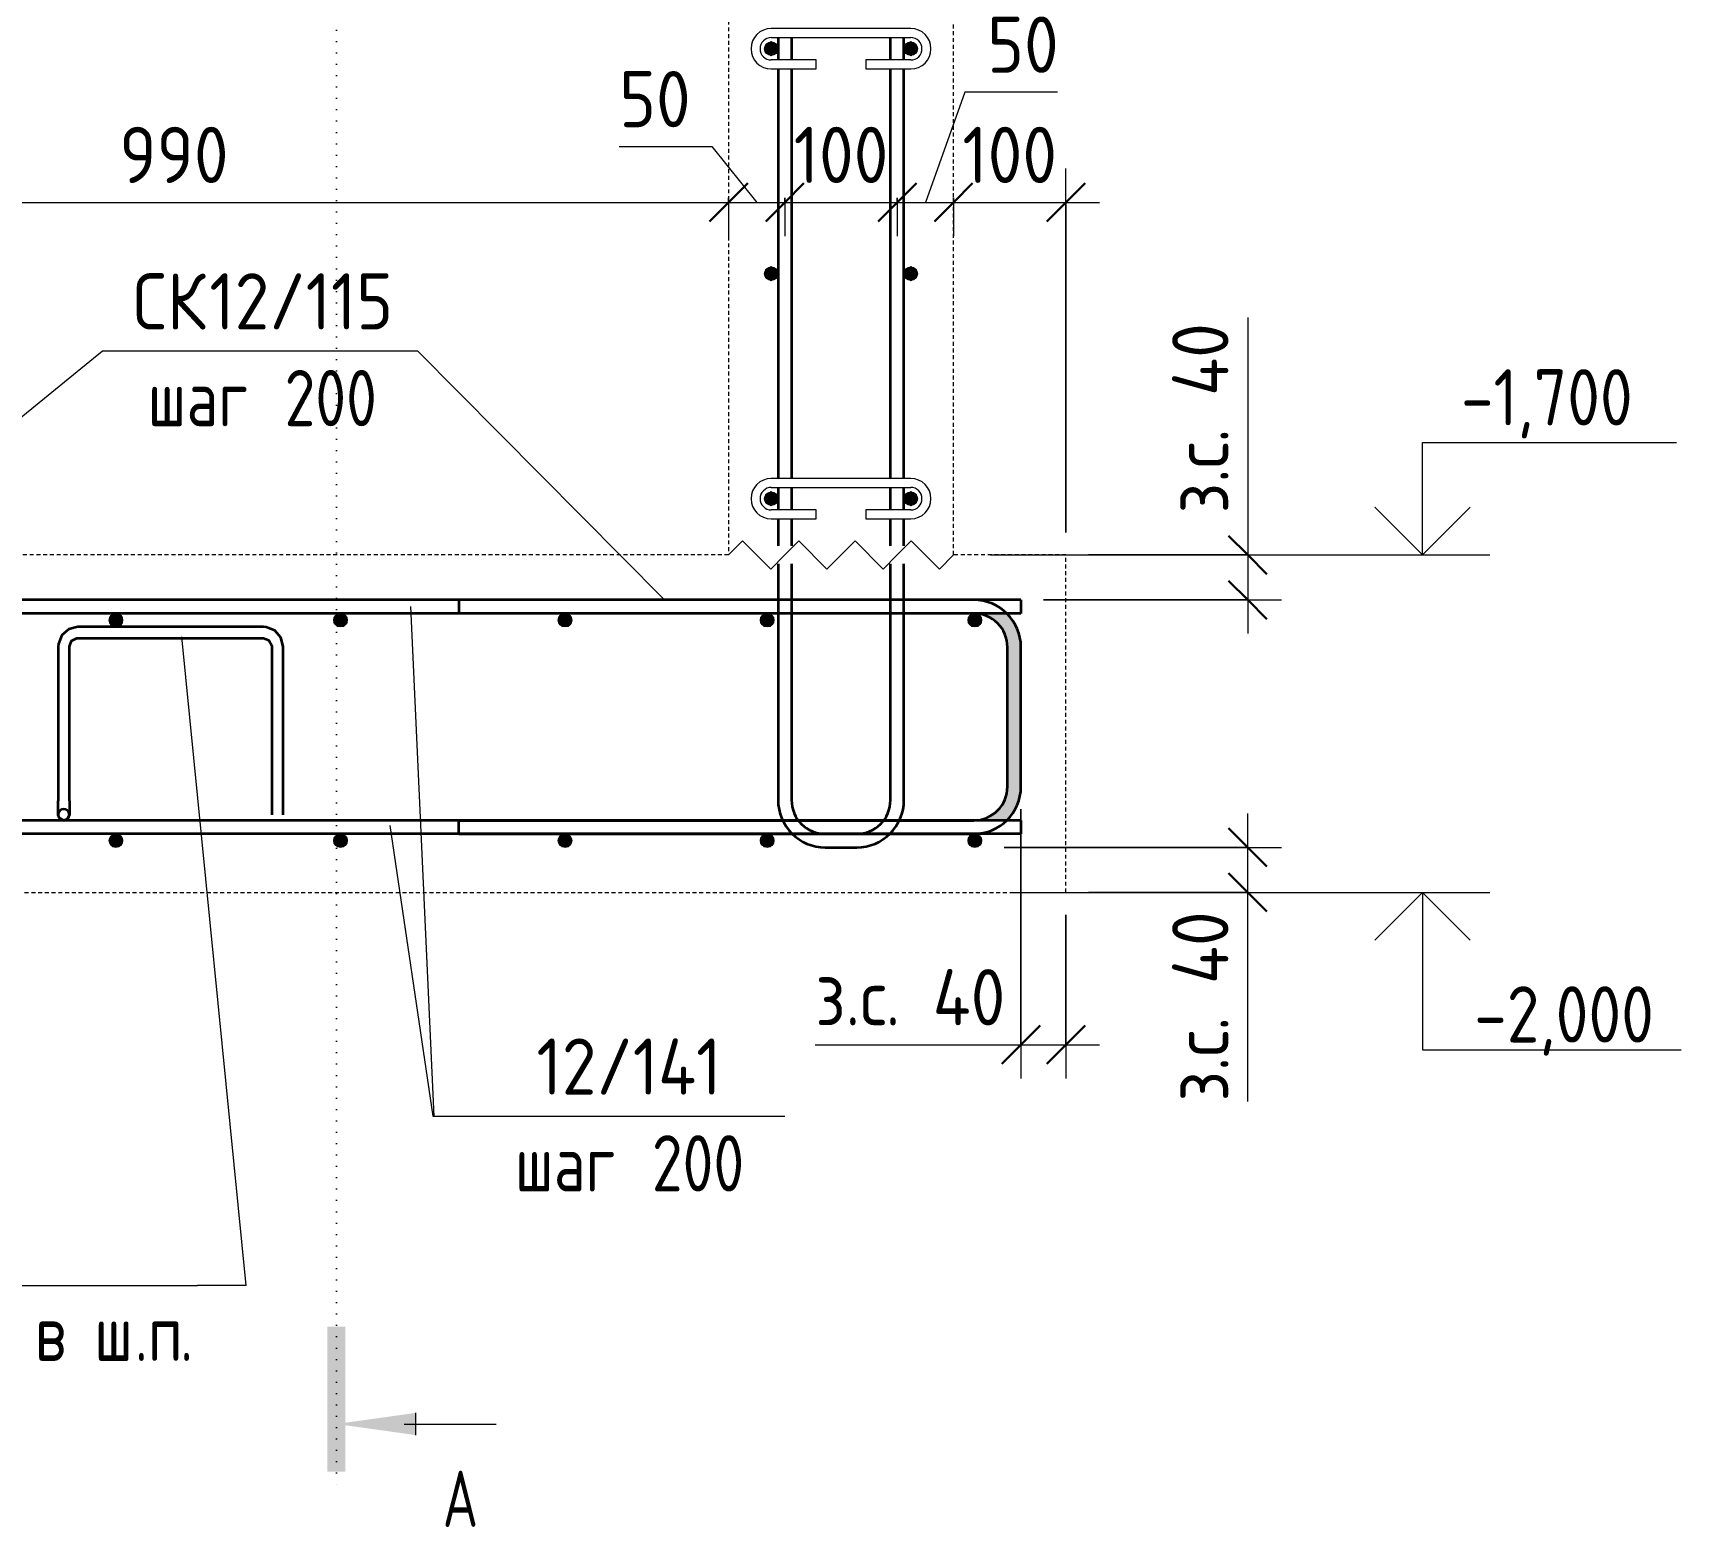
# Model space of a CAD drawing. Header units: millimetres. Extents: x 28908 to 47912, y -2577 to 78399.
# Drawn here: x 46421 to 47887, y -2564 to -1236 of the extents above; entities that cross this region are included whole.
import ezdxf

# ---------------------------------------------------------------- set-up
doc = ezdxf.new("R2010")
doc.units = ezdxf.units.MM
doc.linetypes.add('01 Штриховая _4 мм_', pattern=[6, 3.5, -2.5])
doc.linetypes.add('04 Пунктир 10мм', pattern=[10, 0, -10])
for name, color, linetype, lineweight in [('AA_Dim', 7, 'Continuous', 9), ('AA_Dim-20', 7, 'Continuous', 9), ('AA_Oformlenie', 7, 'Continuous', 9), ('AA_Razrez', 7, 'Continuous', 9), ('AA_Vinoska', 7, 'Continuous', 9), ('AA_Visotnaya otmetka', 7, 'Continuous', 9), ('KR_Armatura', 7, 'Continuous', 20), ('KR_Armatura_Tonkie', 7, 'Continuous', 20)]:
    doc.layers.add(name, color=color, linetype=linetype, lineweight=lineweight)
doc.layers.add('AF_Stena_Опалубка', color=7, linetype='Continuous', lineweight=20, true_color=0x0063c6)
doc.layers.add('KR_Fundament', color=7, linetype='Continuous', lineweight=20, true_color=0x804000)
doc.styles.add('ISOCPEUR', font='isocpeur.TTF', dxfattribs={"width": 0.7, "height": 50})
doc.styles.add('ISOCPEUR_1', font='isocpeur.TTF', dxfattribs={"width": 0.9, "height": 50})
doc.styles.add('ISOCPEUR_2', font='isocpeur.TTF', dxfattribs={"width": 0.8, "height": 50})
doc.styles.add('ISOCPEUR_4', font='isocpeur.TTF', dxfattribs={"width": 0.85, "height": 50})
doc.dimstyles.new('00_Точн_3_знака__прозр_', dxfattribs={"dimscale": 304.8, "dimtxt": 50.137748, "dimasz": 0.111549, "dimexe": 0.098425, "dimexo": 0.065617, "dimgap": 0.006562, "dimtad": 1, "dimdec": 3, "dimrnd": 0.001, "dimdsep": 46, "dimtxsty": 'ISOCPEUR_1', "dimblk1": 'OBLIQUE', "dimblk2": 'OBLIQUE', "dimsah": 1, "dimcen": 0.09, "dimdle": 0.098425, "dimazin": 0, "dimtfac": 1, "dimtdec": 4, "dimtix": 1, "dimtmove": 0, "dimatfit": 3, "dimfxl": 1, "dimtvp": 1, "dimtolj": 1, "dimtzin": 0, "dimlwd": 18, "dimlwe": 18, "dimarcsym": 2})
doc.dimstyles.new('00_Точн_3_знака__прозр__1', dxfattribs={"dimscale": 304.8, "dimtxt": 50.137748, "dimasz": 0.111549, "dimexe": 0.098425, "dimexo": 0.065617, "dimgap": 0.006562, "dimtad": 1, "dimdec": 3, "dimrnd": 0.001, "dimdsep": 46, "dimtxsty": 'ISOCPEUR_1', "dimblk1": 'OBLIQUE', "dimblk2": 'OBLIQUE', "dimsah": 1, "dimcen": 0.09, "dimdle": 0.098425, "dimazin": 0, "dimtfac": 1, "dimtdec": 4, "dimtix": 1, "dimtmove": 1, "dimatfit": 3, "dimfxl": 1, "dimtvp": 1, "dimtolj": 1, "dimtzin": 0, "dimlwd": 18, "dimlwe": 18, "dimarcsym": 2})

# ---------------------------------------------------------------- blocks, each defined once
blk = doc.blocks.new('261_Лягушка _НесАрм_РабПлоск_ - 10 А240-3794697-В-В Арм')
at = {"layer": 'KR_Armatura', "lineweight": 35}
for start, end in [(90, 270), (270, 90)]:
    blk.add_arc((76933.8, -1931), 5, start, end, dxfattribs=at)
at = {"layer": 'KR_Armatura_Tonkie', "lineweight": 35}
for p, q in [((77111.3, -1764), (76946.3, -1764)), ((76928.8, -1781.5), (76928.8, -1918.5)), ((76938.8, -1918.5), (76938.8, -1781.5)), ((76946.3, -1774), (77111.3, -1774)), ((77118.8, -1781.5), (77118.8, -1918.5)), ((77128.8, -1918.5), (77128.8, -1781.5))]:
    blk.add_line(p, q, dxfattribs=at)
at = {"layer": 'KR_Armatura_Tonkie', "lineweight": 35, "flags": 128}
for points in [[(76946.3, -1764), (76938.3, -1765.9), (76932, -1771.3), (76929, -1779), (76928.8, -1781.5)], [(77128.8, -1781.5), (77126.8, -1773.5), (77121.4, -1767.3), (77113.8, -1764.2), (77111.3, -1764)], [(76938.8, -1781.5), (76940.7, -1776.5), (76945.4, -1774.1), (76946.3, -1774)], [(77111.3, -1774), (77116.2, -1775.9), (77118.7, -1780.6), (77118.8, -1781.5)], [(76928.8, -1931), (76928.8, -1929.1), (76928.8, -1923.9), (76928.8, -1918.5)], [(76938.8, -1918.5), (76938.8, -1925.2), (76938.8, -1929.8), (76938.8, -1931)], [(77118.8, -1918.5), (77118.8, -1925.2), (77118.8, -1929.8), (77118.8, -1931)], [(77128.8, -1931), (77128.8, -1929.1), (77128.8, -1923.9), (77128.8, -1918.5)], [(76933.8, -1936), (76929.9, -1934.1), (76928.8, -1931)], [(76938.8, -1931), (76936.9, -1934.9), (76933.8, -1936)]]:
    blk.add_lwpolyline(points, dxfattribs=at)
blk = doc.blocks.new('Последовательность узлов - 3мм масшт20 маскировка-904226-В-В Арм')
at = {"layer": 'AA_Oformlenie'}
for p, q in [((76335, -475.1), (76347.5, -462.6)), ((76347.5, -462.6), (76372.5, -487.6)), ((76385, -475.1), (76397.5, -462.6)), ((76397.5, -462.6), (76422.5, -487.6)), ((76435, -475.1), (76447.5, -462.6)), ((76447.5, -462.6), (76472.5, -487.6)), ((76485, -475.1), (76497.5, -462.6)), ((76497.5, -462.6), (76522.5, -487.6)), ((76385, -475.1), (76372.5, -487.6)), ((76435, -475.1), (76422.5, -487.6)), ((76485, -475.1), (76472.5, -487.6)), ((76535, -475.1), (76522.5, -487.6))]:
    blk.add_line(p, q, dxfattribs=at)
blk = doc.blocks.new('079_Шпилька _ЭлУзла_ - d8 А240-3881866-В-В Арм')
at = {"layer": 'AA_Oformlenie'}
for p, q in [((77687, -832), (77563, -832)), ((77563, -840), (77687, -840)), ((77603, -860), (77563, -860)), ((77603, -868), (77603, -860)), ((77687, -860), (77647, -860)), ((77647, -860), (77647, -868)), ((77563, -868), (77603, -868)), ((77647, -868), (77687, -868))]:
    blk.add_line(p, q, dxfattribs=at)
for centre, radius, start, end in [((77563, -850), 18, 90, 270), ((77687, -850), 18, 270, 90), ((77563, -850), 10, 90, 270), ((77687, -850), 10, 270, 90)]:
    blk.add_arc(centre, radius, start, end, dxfattribs=at)
blk = doc.blocks.new('Разрез - Номер узла_ спереди-394134-В-В Арм')
at = {"layer": 'AA_Razrez'}
for points in [[(77168.3, -2386), (77184.2, -2386), (77184.2, -2515.1), (77168.3, -2515.1)], [(77247, -2462.7), (77247, -2482.5), (77176.4, -2472.6)]]:
    blk.add_hatch(color=256, dxfattribs=at).paths.add_polyline_path(points)
for p, q in [((77236.4, -2472.6), (77318.3, -2472.6)), ((77247, -2482.5), (77247, -2462.7))]:
    blk.add_line(p, q, dxfattribs=at)
blk = doc.blocks.new('Высотные отметки - Стрелка вниз высокая-400290-В-В Арм')
at = {"layer": 'AA_Vinoska'}
for p, q in [((78082.1, -2000), (78202.1, -2000)), ((78142.1, -2000), (78099.6, -2042.4)), ((78142.1, -2000), (78142.1, -2140)), ((78142.1, -2000), (78184.5, -2042.4)), ((78142.1, -2140), (78372.1, -2140))]:
    blk.add_line(p, q, dxfattribs=at)
blk = doc.blocks.new('Высотные отметки - Стрелка вверх-400292-В-В Арм')
at = {"layer": 'AA_Vinoska'}
for p, q in [((78142.1, -1600), (78368.1, -1600)), ((78142.1, -1700), (78142.1, -1600)), ((78142.1, -1700), (78099.6, -1657.6)), ((78142.1, -1700), (78184.5, -1657.6)), ((78082.1, -1700), (78202.1, -1700))]:
    blk.add_line(p, q, dxfattribs=at)
blk = doc.blocks.new('DIMBLOCK99-В-В Арм')
at = {"layer": 'AA_Dim-20', "color": 30, "lineweight": 30, "true_color": 0xff8000, "transparency": 16777216}
for p, q in [((46049.8, -1386.6), (46066.8, -1369.6)), ((47039.8, -1386.6), (47056.8, -1369.6)), ((46049.8, -1386.6), (46032.8, -1403.6)), ((47039.8, -1386.6), (47022.8, -1403.6))]:
    blk.add_line(p, q, dxfattribs=at)
at = {"layer": 'AA_Dim-20', "color": 30, "lineweight": 18, "true_color": 0xff8000, "transparency": 16777216}
for p, q in [((46049.8, -1382.5), (46049.8, -1416.6)), ((46049.8, -1386.6), (46049.8, -1382.5)), ((46049.8, -1386.6), (47039.8, -1386.6)), ((47039.8, -1382.5), (47039.8, -1416.6)), ((47039.8, -1386.6), (47039.8, -1382.5))]:
    blk.add_line(p, q, dxfattribs=at)
at = {"layer": 'AA_Dim-20', "color": 0, "lineweight": 18, "transparency": 16777216, "insert": (46498, -1319.4), "char_height": 50, "width": 112.384, "attachment_point": 1, "line_spacing_factor": 1.135194, "style": 'ISOCPEUR_1'}
blk.add_mtext('990', dxfattribs=at)
blk = doc.blocks.new('_Oblique')
at = {"color": 0, "linetype": 'ByBlock', "lineweight": -2}
blk.add_line((-0.5, -0.5), (0.5, 0.5), dxfattribs=at)
blk = doc.blocks.new('DIMBLOCK100-В-В Арм')
at = {"layer": 'AA_Dim-20', "color": 30, "lineweight": 18, "true_color": 0xff8000, "transparency": 16777216}
for p, q in [((46942.5, -1337), (47024.9, -1337)), ((47024.9, -1337), (47064.8, -1386.6)), ((47039.8, -1382.5), (47039.8, -1416.6)), ((47039.8, -1386.6), (47039.8, -1382.5)), ((47039.8, -1386.6), (47089.8, -1386.6)), ((47089.8, -1382.5), (47089.8, -1416.6)), ((47089.8, -1386.6), (47089.8, -1382.5))]:
    blk.add_line(p, q, dxfattribs=at)
at = {"layer": 'AA_Dim-20', "color": 30, "lineweight": 30, "true_color": 0xff8000, "transparency": 16777216}
for p, q in [((47039.8, -1386.6), (47056.8, -1369.6)), ((47089.8, -1386.6), (47106.8, -1369.6)), ((47039.8, -1386.6), (47022.8, -1403.6)), ((47089.8, -1386.6), (47072.8, -1403.6))]:
    blk.add_line(p, q, dxfattribs=at)
at = {"layer": 'AA_Dim-20', "color": 0, "lineweight": 18, "transparency": 16777216, "insert": (46942.5, -1269.8), "char_height": 50, "width": 74.923, "attachment_point": 1, "line_spacing_factor": 1.135194, "style": 'ISOCPEUR_1'}
blk.add_mtext('50', dxfattribs=at)
blk = doc.blocks.new('DIMBLOCK101-В-В Арм')
at = {"layer": 'AA_Dim-20', "color": 30, "lineweight": 30, "true_color": 0xff8000, "transparency": 16777216}
for p, q in [((47089.8, -1386.6), (47106.8, -1369.6)), ((47189.8, -1386.6), (47206.8, -1369.6)), ((47089.8, -1386.6), (47072.8, -1403.6)), ((47189.8, -1386.6), (47172.8, -1403.6))]:
    blk.add_line(p, q, dxfattribs=at)
at = {"layer": 'AA_Dim-20', "color": 30, "lineweight": 18, "true_color": 0xff8000, "transparency": 16777216}
for p, q in [((47089.8, -1382.5), (47089.8, -1416.6)), ((47089.8, -1386.6), (47089.8, -1382.5)), ((47089.8, -1386.6), (47189.8, -1386.6)), ((47189.8, -1382.5), (47189.8, -1416.6)), ((47189.8, -1386.6), (47189.8, -1382.5))]:
    blk.add_line(p, q, dxfattribs=at)
at = {"layer": 'AA_Dim-20', "color": 0, "lineweight": 18, "transparency": 16777216, "insert": (47097.7, -1319.4), "char_height": 50, "width": 101.032, "attachment_point": 1, "line_spacing_factor": 1.135194, "style": 'ISOCPEUR_1'}
blk.add_mtext('100', dxfattribs=at)
blk = doc.blocks.new('DIMBLOCK102-В-В Арм')
at = {"layer": 'AA_Dim-20', "color": 30, "lineweight": 18, "true_color": 0xff8000, "transparency": 16777216}
for p, q in [((47249.8, -1288.5), (47214.8, -1386.6)), ((47332.2, -1288.5), (47249.8, -1288.5)), ((47189.8, -1382.5), (47189.8, -1416.6)), ((47189.8, -1386.6), (47189.8, -1382.5)), ((47189.8, -1386.6), (47239.8, -1386.6)), ((47239.8, -1382.5), (47239.8, -1416.6)), ((47239.8, -1386.6), (47239.8, -1382.5))]:
    blk.add_line(p, q, dxfattribs=at)
at = {"layer": 'AA_Dim-20', "color": 30, "lineweight": 30, "true_color": 0xff8000, "transparency": 16777216}
for p, q in [((47189.8, -1386.6), (47206.8, -1369.6)), ((47239.8, -1386.6), (47256.8, -1369.6)), ((47189.8, -1386.6), (47172.8, -1403.6)), ((47239.8, -1386.6), (47222.8, -1403.6))]:
    blk.add_line(p, q, dxfattribs=at)
at = {"layer": 'AA_Dim-20', "color": 0, "lineweight": 18, "transparency": 16777216, "insert": (47269.8, -1221.4), "char_height": 50, "width": 74.923, "attachment_point": 1, "line_spacing_factor": 1.135194, "style": 'ISOCPEUR_1'}
blk.add_mtext('50', dxfattribs=at)
blk = doc.blocks.new('DIMBLOCK103-В-В Арм')
at = {"layer": 'AA_Dim-20', "color": 30, "lineweight": 18, "true_color": 0xff8000, "transparency": 16777216}
for p, q in [((47339.8, -1680), (47339.8, -1356.6)), ((47239.8, -1382.5), (47239.8, -1416.6)), ((47239.8, -1386.6), (47239.8, -1382.5)), ((47239.8, -1386.6), (47369.8, -1386.6)), ((47339.8, -1386.6), (47339.8, -1680))]:
    blk.add_line(p, q, dxfattribs=at)
at = {"layer": 'AA_Dim-20', "color": 30, "lineweight": 30, "true_color": 0xff8000, "transparency": 16777216}
for p, q in [((47239.8, -1386.6), (47256.8, -1369.6)), ((47339.8, -1386.6), (47356.8, -1369.6)), ((47239.8, -1386.6), (47222.8, -1403.6)), ((47339.8, -1386.6), (47322.8, -1403.6))]:
    blk.add_line(p, q, dxfattribs=at)
at = {"layer": 'AA_Dim-20', "color": 0, "lineweight": 18, "transparency": 16777216, "insert": (47247.7, -1319.4), "char_height": 50, "width": 101.032, "attachment_point": 1, "line_spacing_factor": 1.135194, "style": 'ISOCPEUR_1'}
blk.add_mtext('100', dxfattribs=at)
blk = doc.blocks.new('DIMBLOCK104-В-В Арм')
at = {"layer": 'AA_Dim-20', "color": 30, "lineweight": 18, "true_color": 0xff8000, "transparency": 16777216}
for p, q in [((47299.8, -1926), (47299.8, -2165.4)), ((47299.8, -2135.4), (47299.8, -1926)), ((47339.8, -2020), (47339.8, -2165.4)), ((47339.8, -2135.4), (47339.8, -2020)), ((47116.9, -2135.4), (47311, -2135.4)), ((47269.8, -2135.4), (47369.8, -2135.4)), ((47311, -2135.4), (47319.8, -2135.4))]:
    blk.add_line(p, q, dxfattribs=at)
at = {"layer": 'AA_Dim-20', "color": 30, "lineweight": 30, "true_color": 0xff8000, "transparency": 16777216}
for p, q in [((47299.8, -2135.4), (47316.8, -2118.4)), ((47339.8, -2135.4), (47356.8, -2118.4)), ((47299.8, -2135.4), (47282.8, -2152.4)), ((47339.8, -2135.4), (47322.8, -2152.4))]:
    blk.add_line(p, q, dxfattribs=at)
at = {"layer": 'AA_Dim-20', "color": 0, "lineweight": 18, "transparency": 16777216, "insert": (47116.9, -2068.2), "char_height": 50, "width": 208.876, "attachment_point": 1, "line_spacing_factor": 1.135194, "style": 'ISOCPEUR_1'}
blk.add_mtext('з.с. 40', dxfattribs=at)
blk = doc.blocks.new('DIMBLOCK108-В-В Арм')
at = {"layer": 'AA_Dim-20', "color": 30, "lineweight": 18, "true_color": 0xff8000, "transparency": 16777216}
for p, q in [((47501.5, -2030), (47501.5, -1930)), ((47284.8, -1960), (47531.5, -1960)), ((47501.5, -1960), (47284.8, -1960)), ((47501.5, -1991.8), (47501.5, -1980)), ((47501.5, -2185.9), (47501.5, -1991.8)), ((47359.8, -2000), (47531.5, -2000)), ((47501.5, -2000), (47359.8, -2000))]:
    blk.add_line(p, q, dxfattribs=at)
at = {"layer": 'AA_Dim-20', "color": 30, "lineweight": 30, "true_color": 0xff8000, "transparency": 16777216}
for p, q in [((47501.5, -1960), (47484.5, -1943)), ((47501.5, -1960), (47518.5, -1977)), ((47501.5, -2000), (47484.5, -1983)), ((47501.5, -2000), (47518.5, -2017))]:
    blk.add_line(p, q, dxfattribs=at)
at = {"layer": 'AA_Dim-20', "color": 0, "lineweight": 18, "transparency": 16777216, "insert": (47434.3, -2185.9), "char_height": 50, "width": 208.876, "attachment_point": 1, "rotation": 90, "line_spacing_factor": 1.135194, "style": 'ISOCPEUR_1'}
blk.add_mtext('з.с. 40', dxfattribs=at)
blk = doc.blocks.new('042_М_Арматуры - Диам длина поз _ Комментарий-2260297-В-В Арм')
at = {"layer": 'AA_Vinoska'}
blk.add_line((76968.3, -1518.6), (77248.3, -1518.6), dxfattribs=at)
blk = doc.blocks.new('042_М_Арматуры - Диам длина поз _ Комментарий полка 25-3827468-В-В Арм')
at = {"layer": 'AA_Vinoska'}
blk.add_line((76947.7, 191.5), (77447.7, 191.5), dxfattribs=at)
blk = doc.blocks.new('DIMBLOCK111-В-В Арм')
at = {"layer": 'AA_Dim-20', "color": 30, "lineweight": 18, "true_color": 0xff8000, "transparency": 16777216}
for p, q in [((47501.5, -1489), (47501.5, -1683)), ((47501.5, -1670), (47501.5, -1770)), ((47501.5, -1683), (47501.5, -1720)), ((47359.8, -1700), (47531.5, -1700)), ((47501.5, -1700), (47359.8, -1700)), ((47319.8, -1740), (47531.5, -1740)), ((47501.5, -1740), (47319.8, -1740))]:
    blk.add_line(p, q, dxfattribs=at)
at = {"layer": 'AA_Dim-20', "color": 30, "lineweight": 30, "true_color": 0xff8000, "transparency": 16777216}
for p, q in [((47501.5, -1700), (47484.5, -1683)), ((47501.5, -1700), (47518.5, -1717)), ((47501.5, -1740), (47484.5, -1723)), ((47501.5, -1740), (47518.5, -1757))]:
    blk.add_line(p, q, dxfattribs=at)
at = {"layer": 'AA_Dim-20', "color": 0, "lineweight": 18, "transparency": 16777216, "insert": (47434.3, -1663), "char_height": 50, "width": 208.876, "attachment_point": 1, "rotation": 90, "line_spacing_factor": 1.135194, "style": 'ISOCPEUR_1'}
blk.add_mtext('з.с. 40', dxfattribs=at)

msp = doc.modelspace()

# ---------------------------------------------------------------- hatches: boundary and pattern name
at = {"layer": 'KR_Armatura', "lineweight": 9}
h = msp.add_hatch(color=256, dxfattribs=at)
edge = h.paths.add_edge_path()
edge.add_arc((47077.7902, -1250), 6, 0, 360)
for points in [[(47077.7902, -1256), (47082.9863, -1253), (47082.9863, -1247), (47077.7902, -1244), (47072.594, -1247), (47072.594, -1253)], [(47201.7902, -1256), (47206.9863, -1253), (47206.9863, -1247), (47201.7902, -1244), (47196.594, -1247), (47196.594, -1253)], [(47077.7902, -1456), (47082.9863, -1453), (47082.9863, -1447), (47077.7902, -1444), (47072.594, -1447), (47072.594, -1453)], [(47201.7902, -1456), (47206.9863, -1453), (47206.9863, -1447), (47201.7902, -1444), (47196.594, -1447), (47196.594, -1453)], [(47077.7902, -1656), (47082.9863, -1653), (47082.9863, -1647), (47077.7902, -1644), (47072.594, -1647), (47072.594, -1653)], [(47201.7902, -1656), (47206.9863, -1653), (47206.9863, -1647), (47201.7902, -1644), (47196.594, -1647), (47196.594, -1653)]]:
    msp.add_hatch(color=256, dxfattribs=at).paths.add_polyline_path(points)
h = msp.add_hatch(color=256, dxfattribs=at)
edge = h.paths.add_edge_path()
edge.add_arc((47201.7902, -1250), 6, 0, 360)
h = msp.add_hatch(color=256, dxfattribs=at)
edge = h.paths.add_edge_path()
edge.add_arc((47077.7902, -1450), 6, 0, 360)
h = msp.add_hatch(color=256, dxfattribs=at)
edge = h.paths.add_edge_path()
edge.add_arc((47201.7902, -1450), 6, 0, 360)
h = msp.add_hatch(color=256, dxfattribs=at)
edge = h.paths.add_edge_path()
edge.add_arc((47077.7902, -1650), 6, 0, 360)
h = msp.add_hatch(color=256, dxfattribs=at)
edge = h.paths.add_edge_path()
edge.add_arc((47201.7902, -1650), 6, 0, 360)
at = {"layer": 'KR_Armatura'}
h = msp.add_hatch(color=256, dxfattribs=at)
edge = h.paths.add_edge_path()
edge.add_arc((46494.933, -1758), 6, 0, 360)
for points in [[(46491.933, -1763.1962), (46497.933, -1763.1962), (46500.933, -1758), (46497.933, -1752.8038), (46491.933, -1752.8038), (46488.933, -1758)], [(46691.6473, -1763.1962), (46697.6473, -1763.1962), (46700.6473, -1758), (46697.6473, -1752.8038), (46691.6473, -1752.8038), (46688.6473, -1758)], [(46891.3616, -1763.1962), (46897.3616, -1763.1962), (46900.3616, -1758), (46897.3616, -1752.8038), (46891.3616, -1752.8038), (46888.3616, -1758)], [(47071.0759, -1763.1962), (47077.0759, -1763.1962), (47080.0759, -1758), (47077.0759, -1752.8038), (47071.0759, -1752.8038), (47068.0759, -1758)], [(47255.7902, -1763.1962), (47261.7902, -1763.1962), (47264.7902, -1758), (47261.7902, -1752.8038), (47255.7902, -1752.8038), (47252.7902, -1758)], [(46491.933, -1959.1962), (46497.933, -1959.1962), (46500.933, -1954), (46497.933, -1948.8038), (46491.933, -1948.8038), (46488.933, -1954)], [(46691.6473, -1959.1962), (46697.6473, -1959.1962), (46700.6473, -1954), (46697.6473, -1948.8038), (46691.6473, -1948.8038), (46688.6473, -1954)], [(46891.3616, -1959.1962), (46897.3616, -1959.1962), (46900.3616, -1954), (46897.3616, -1948.8038), (46891.3616, -1948.8038), (46888.3616, -1954)], [(47071.0759, -1959.1962), (47077.0759, -1959.1962), (47080.0759, -1954), (47077.0759, -1948.8038), (47071.0759, -1948.8038), (47068.0759, -1954)], [(47255.7902, -1959.1962), (47261.7902, -1959.1962), (47264.7902, -1954), (47261.7902, -1948.8038), (47255.7902, -1948.8038), (47252.7902, -1954)]]:
    msp.add_hatch(color=256, dxfattribs=at).paths.add_polyline_path(points)
h = msp.add_hatch(color=256, dxfattribs=at)
edge = h.paths.add_edge_path()
edge.add_arc((46694.6473, -1758), 6, 0, 360)
h = msp.add_hatch(color=256, dxfattribs=at)
edge = h.paths.add_edge_path()
edge.add_arc((46894.3616, -1758), 6, 0, 360)
h = msp.add_hatch(color=256, dxfattribs=at)
edge = h.paths.add_edge_path()
edge.add_arc((47074.0759, -1758), 6, 0, 360)
h = msp.add_hatch(color=256, dxfattribs=at)
edge = h.paths.add_edge_path()
edge.add_arc((47258.7902, -1758), 6, 0, 360)
h = msp.add_hatch(color=256, dxfattribs=at)
edge = h.paths.add_edge_path()
edge.add_arc((46494.933, -1954), 6, 0, 360)
h = msp.add_hatch(color=256, dxfattribs=at)
edge = h.paths.add_edge_path()
edge.add_arc((46694.6473, -1954), 6, 0, 360)
h = msp.add_hatch(color=256, dxfattribs=at)
edge = h.paths.add_edge_path()
edge.add_arc((46894.3616, -1954), 6, 0, 360)
h = msp.add_hatch(color=256, dxfattribs=at)
edge = h.paths.add_edge_path()
edge.add_arc((47074.0759, -1954), 6, 0, 360)
h = msp.add_hatch(color=256, dxfattribs=at)
edge = h.paths.add_edge_path()
edge.add_arc((47258.7902, -1954), 6, 0, 360)
at = {"layer": 'KR_Armatura_Tonkie'}
for points in [[(47298.3591, -1782), (47299.7902, -1782), (47298.3591, -1771.1296), (47294.1633, -1761), (47287.0957, -1752), (47257.7902, -1752), (47265.5548, -1753.0222), (47272.7902, -1756.0192), (47279.167, -1761), (47283.771, -1767), (47286.768, -1774.2354), (47287.7902, -1782), (47294.1633, -1782)], [(47299.7902, -1906), (47299.7902, -1782), (47287.7902, -1782), (47287.7902, -1906)], [(47265.8287, -1936), (47287.0957, -1936), (47287.4887, -1935.6985), (47294.1633, -1927), (47298.3682, -1916.8013), (47299.7902, -1906), (47287.7902, -1906), (47286.768, -1913.7646), (47283.771, -1921), (47278.7902, -1927.3768), (47272.7902, -1931.9808), (47265.5548, -1934.9778), (47257.7902, -1936), (47265.5548, -1936)]]:
    msp.add_hatch(color=256, dxfattribs=at).paths.add_polyline_path(points)

# ---------------------------------------------------------------- linework, layer by layer
at = {"layer": 'AA_Razrez', "color": 7, "linetype": '04 Пунктир 10мм', "true_color": 0xffffff}
msp.add_line((46691.1448, 655.2556), (46691.1448, -2532.5839), dxfattribs=at)
at = {"layer": 'AA_Vinoska'}
for p, q in [((46214.2314, -1737.3859), (46483.1124, -1518.5966)), ((46981.9733, -1738.9768), (46763.1124, -1518.5966)), ((46756.9082, -1746), (46777.7156, -2198.8744)), ((46553.2411, -1772.7052), (46610.4362, -2349.5263)), ((46738.6646, -1940.5095), (46776.6727, -2198.8744)), ((46776.6727, -2198.8744), (46809.7649, -2198.8744)), ((46777.7156, -2198.8744), (46809.7649, -2198.8744)), ((46610.4362, -2349.5263), (46567.4206, -2349.5263))]:
    msp.add_line(p, q, dxfattribs=at)
at = {"layer": 'AA_Visotnaya otmetka', "color": 92, "true_color": 0x00cc00}
for p, q in [((47272.7796, -1700), (47469.9516, -1700)), ((47469.9516, -1700), (47656.8421, -1700))]:
    msp.add_line(p, q, dxfattribs=at)
at = {"layer": 'AA_Visotnaya otmetka'}
for p, q in [((47290.9305, -2000), (47578.5862, -2000)), ((47578.5862, -2000), (47656.8421, -2000))]:
    msp.add_line(p, q, dxfattribs=at)
at = {"layer": 'AF_Stena_Опалубка', "linetype": '01 Штриховая _4 мм_'}
for p, q in [((47039.7902, -475.038), (47039.7902, -1700)), ((47239.7902, -1700), (47239.7902, -475.038))]:
    msp.add_line(p, q, dxfattribs=at)
at = {"layer": 'KR_Armatura', "lineweight": 9}
for p, q in [((47077.7902, -1244), (47072.594, -1247)), ((47082.9863, -1247), (47077.7902, -1244)), ((47201.7902, -1244), (47196.594, -1247)), ((47206.9863, -1247), (47201.7902, -1244)), ((47072.594, -1247), (47072.594, -1253)), ((47072.594, -1253), (47077.7902, -1256)), ((47077.7902, -1256), (47082.9863, -1253)), ((47082.9863, -1253), (47082.9863, -1247)), ((47196.594, -1247), (47196.594, -1253)), ((47196.594, -1253), (47201.7902, -1256)), ((47201.7902, -1256), (47206.9863, -1253)), ((47206.9863, -1253), (47206.9863, -1247)), ((47077.7902, -1444), (47072.594, -1447)), ((47072.594, -1447), (47072.594, -1453)), ((47082.9863, -1447), (47077.7902, -1444)), ((47082.9863, -1453), (47082.9863, -1447)), ((47201.7902, -1444), (47196.594, -1447)), ((47196.594, -1447), (47196.594, -1453)), ((47206.9863, -1447), (47201.7902, -1444)), ((47206.9863, -1453), (47206.9863, -1447)), ((47072.594, -1453), (47077.7902, -1456)), ((47077.7902, -1456), (47082.9863, -1453)), ((47196.594, -1453), (47201.7902, -1456)), ((47201.7902, -1456), (47206.9863, -1453)), ((47077.7902, -1644), (47072.594, -1647)), ((47072.594, -1647), (47072.594, -1653)), ((47072.594, -1653), (47077.7902, -1656)), ((47082.9863, -1647), (47077.7902, -1644)), ((47077.7902, -1656), (47082.9863, -1653)), ((47082.9863, -1653), (47082.9863, -1647)), ((47201.7902, -1644), (47196.594, -1647)), ((47196.594, -1647), (47196.594, -1653)), ((47196.594, -1653), (47201.7902, -1656)), ((47206.9863, -1647), (47201.7902, -1644)), ((47201.7902, -1656), (47206.9863, -1653)), ((47206.9863, -1653), (47206.9863, -1647))]:
    msp.add_line(p, q, dxfattribs=at)
at = {"layer": 'KR_Armatura'}
for p, q in [((46491.933, -1752.8038), (46488.933, -1758)), ((46488.933, -1758), (46491.933, -1763.1962)), ((46497.933, -1752.8038), (46491.933, -1752.8038)), ((46500.933, -1758), (46497.933, -1752.8038)), ((46497.933, -1763.1962), (46500.933, -1758)), ((46691.6473, -1752.8038), (46688.6473, -1758)), ((46688.6473, -1758), (46691.6473, -1763.1962)), ((46697.6473, -1752.8038), (46691.6473, -1752.8038)), ((46700.6473, -1758), (46697.6473, -1752.8038)), ((46697.6473, -1763.1962), (46700.6473, -1758)), ((46891.3616, -1752.8038), (46888.3616, -1758)), ((46888.3616, -1758), (46891.3616, -1763.1962)), ((46897.3616, -1752.8038), (46891.3616, -1752.8038)), ((46900.3616, -1758), (46897.3616, -1752.8038)), ((46897.3616, -1763.1962), (46900.3616, -1758)), ((47071.0759, -1752.8038), (47068.0759, -1758)), ((47068.0759, -1758), (47071.0759, -1763.1962)), ((47077.0759, -1752.8038), (47071.0759, -1752.8038)), ((47080.0759, -1758), (47077.0759, -1752.8038)), ((47077.0759, -1763.1962), (47080.0759, -1758)), ((47255.7902, -1752.8038), (47252.7902, -1758)), ((47252.7902, -1758), (47255.7902, -1763.1962)), ((47261.7902, -1752.8038), (47255.7902, -1752.8038)), ((47264.7902, -1758), (47261.7902, -1752.8038)), ((47261.7902, -1763.1962), (47264.7902, -1758)), ((46491.933, -1763.1962), (46497.933, -1763.1962)), ((46691.6473, -1763.1962), (46697.6473, -1763.1962)), ((46891.3616, -1763.1962), (46897.3616, -1763.1962)), ((47071.0759, -1763.1962), (47077.0759, -1763.1962)), ((47255.7902, -1763.1962), (47261.7902, -1763.1962)), ((46491.933, -1948.8038), (46488.933, -1954)), ((46497.933, -1948.8038), (46491.933, -1948.8038)), ((46500.933, -1954), (46497.933, -1948.8038)), ((46691.6473, -1948.8038), (46688.6473, -1954)), ((46697.6473, -1948.8038), (46691.6473, -1948.8038)), ((46700.6473, -1954), (46697.6473, -1948.8038)), ((46891.3616, -1948.8038), (46888.3616, -1954)), ((46897.3616, -1948.8038), (46891.3616, -1948.8038)), ((46900.3616, -1954), (46897.3616, -1948.8038)), ((47071.0759, -1948.8038), (47068.0759, -1954)), ((47077.0759, -1948.8038), (47071.0759, -1948.8038)), ((47080.0759, -1954), (47077.0759, -1948.8038)), ((47255.7902, -1948.8038), (47252.7902, -1954)), ((47261.7902, -1948.8038), (47255.7902, -1948.8038)), ((47264.7902, -1954), (47261.7902, -1948.8038)), ((46488.933, -1954), (46491.933, -1959.1962)), ((46491.933, -1959.1962), (46497.933, -1959.1962)), ((46497.933, -1959.1962), (46500.933, -1954)), ((46688.6473, -1954), (46691.6473, -1959.1962)), ((46691.6473, -1959.1962), (46697.6473, -1959.1962)), ((46697.6473, -1959.1962), (46700.6473, -1954)), ((46888.3616, -1954), (46891.3616, -1959.1962)), ((46891.3616, -1959.1962), (46897.3616, -1959.1962)), ((46897.3616, -1959.1962), (46900.3616, -1954)), ((47068.0759, -1954), (47071.0759, -1959.1962)), ((47071.0759, -1959.1962), (47077.0759, -1959.1962)), ((47077.0759, -1959.1962), (47080.0759, -1954)), ((47252.7902, -1954), (47255.7902, -1959.1962)), ((47255.7902, -1959.1962), (47261.7902, -1959.1962)), ((47261.7902, -1959.1962), (47264.7902, -1954))]:
    msp.add_line(p, q, dxfattribs=at)
at = {"layer": 'KR_Armatura', "lineweight": 9}
for centre in [(47077.7902, -1250), (47201.7902, -1250), (47077.7902, -1450), (47201.7902, -1450), (47077.7902, -1650), (47201.7902, -1650)]:
    msp.add_circle(centre, 6, dxfattribs=at)
at = {"layer": 'KR_Armatura'}
for centre in [(46494.933, -1758), (46694.6473, -1758), (46894.3616, -1758), (47074.0759, -1758), (47258.7902, -1758), (46494.933, -1954), (46694.6473, -1954), (46894.3616, -1954), (47074.0759, -1954), (47258.7902, -1954)]:
    msp.add_circle(centre, 6, dxfattribs=at)
at = {"layer": 'KR_Armatura_Tonkie', "lineweight": 35}
for p, q in [((47083.7902, -1240), (47083.7902, -1260)), ((47095.7902, -1240), (47095.7902, -1260)), ((47183.7902, -1260), (47183.7902, -1240)), ((47195.7902, -1260), (47195.7902, -1240)), ((47083.7902, -1268), (47083.7902, -1632)), ((47095.7902, -1268), (47095.7902, -1632)), ((47183.7902, -1632), (47183.7902, -1268)), ((47195.7902, -1632), (47195.7902, -1268)), ((47083.7902, -1640), (47083.7902, -1660)), ((47095.7902, -1640), (47095.7902, -1660)), ((47183.7902, -1660), (47183.7902, -1640)), ((47195.7902, -1660), (47195.7902, -1640)), ((47083.7902, -1668), (47083.7902, -1692)), ((47095.7902, -1668), (47095.7902, -1692)), ((47183.7902, -1692), (47183.7902, -1668)), ((47195.7902, -1692), (47195.7902, -1668)), ((47083.7902, -1708), (47083.7902, -1918)), ((47095.7902, -1708), (47095.7902, -1918)), ((47183.7902, -1918), (47183.7902, -1708)), ((47195.7902, -1918), (47195.7902, -1708)), ((47299.7902, -1740), (45889.7902, -1740)), ((47257.7902, -1740), (46799.7902, -1740)), ((46799.7902, -1740), (46799.7902, -1752)), ((47299.7902, -1740), (47299.7902, -1752)), ((47299.7902, -1752), (45889.7902, -1752)), ((47257.7902, -1752), (46799.7902, -1752)), ((47287.7902, -1906), (47287.7902, -1782)), ((47299.7902, -1906), (47299.7902, -1782)), ((47299.7902, -1936), (45889.7902, -1936)), ((47299.7902, -1948), (45889.7902, -1948)), ((46799.7902, -1936), (47257.7902, -1936)), ((46799.7902, -1948), (46799.7902, -1936)), ((46799.7902, -1948), (47257.7902, -1948)), ((47125.7902, -1948), (47153.7902, -1948)), ((47299.7902, -1936), (47299.7902, -1948)), ((47125.7902, -1960), (47153.7902, -1960))]:
    msp.add_line(p, q, dxfattribs=at)
for centre, radius, start, end in [((47257.7902, -1782), 42, 0, 90), ((47257.7902, -1782), 30, 0, 90), ((47125.7902, -1918), 42, 180, 270), ((47125.7902, -1918), 30, 180, 270), ((47153.7902, -1918), 30, 270, 360), ((47153.7902, -1918), 42, 270, 360), ((47257.7902, -1906), 30, 270, 360), ((47257.7902, -1906), 42, 270, 360)]:
    msp.add_arc(centre, radius, start, end, dxfattribs=at)
at = {"layer": 'KR_Fundament', "linetype": '01 Штриховая _4 мм_'}
for p, q in [((47039.7902, -1700), (46049.7902, -1700)), ((47339.7902, -1700), (47239.7902, -1700)), ((47339.7902, -2000), (47339.7902, -1700)), ((45849.7902, -2000), (47339.7902, -2000))]:
    msp.add_line(p, q, dxfattribs=at)

# ---------------------------------------------------------------- block references
at = {"layer": 'AA_Oformlenie'}
for name, p in [('079_Шпилька _ЭлУзла_ - d8 А240-3881866-В-В Арм', (-30485.2098, -400)), ('079_Шпилька _ЭлУзла_ - d8 А240-3881866-В-В Арм', (-30485.2098, -800)), ('Последовательность узлов - 3мм масшт20 маскировка-904226-В-В Арм', (-29295.2098, -1224.9364))]:
    msp.add_blockref(name, p, dxfattribs=at)
at = {"layer": 'AA_Razrez'}
msp.add_blockref('Разрез - Номер узла_ спереди-394134-В-В Арм', (-30485.2098, 0), dxfattribs=at)
at = {"layer": 'AA_Vinoska'}
for name, p in [('042_М_Арматуры - Диам длина поз _ Комментарий-2260297-В-В Арм', (-30485.2098, 0)), ('042_М_Арматуры - Диам длина поз _ Комментарий-2260297-В-В Арм', (-30485.2098, 0)), ('Высотные отметки - Стрелка вверх-400292-В-В Арм', (-30485.2098, 0)), ('Высотные отметки - Стрелка вниз высокая-400290-В-В Арм', (-30485.2098, 0)), ('042_М_Арматуры - Диам длина поз _ Комментарий-2260297-В-В Арм', (-30158.5573, -680.2778)), ('042_М_Арматуры - Диам длина поз _ Комментарий полка 25-3827468-В-В Арм', (-30880.3067, -2541.025))]:
    msp.add_blockref(name, p, dxfattribs=at)
at = {"layer": 'KR_Armatura_Tonkie', "lineweight": 35}
msp.add_blockref('261_Лягушка _НесАрм_РабПлоск_ - 10 А240-3794697-В-В Арм', (-30485.2098, 0), dxfattribs=at)

# ---------------------------------------------------------------- texts
at = {"layer": 'AA_Razrez', "insert": (46785.5722, -2514.0887), "char_height": 50, "width": 38.160325, "attachment_point": 1, "style": 'ISOCPEUR'}
msp.add_mtext('\\fISOCPEUR|b0|i0|c204|p34|;\\W.7;А', dxfattribs=at)
at = {"layer": 'AA_Vinoska', "char_height": 50, "attachment_point": 1}
for s, insert, width, style in [('СК', (46510.1752, -1449.5916), 82.253137, 'ISOCPEUR_1'), ('СК', (46510.1752, -1449.5916), 82.253137, 'ISOCPEUR_1'), ('12/115', (46578.0408, -1449.5916), 199.139175, 'ISOCPEUR_1'), ('12/115', (46578.0408, -1449.5916), 199.139175, 'ISOCPEUR_1'), (' 200', (46619.4535, -1535.5727), 133.4008, 'ISOCPEUR_2'), (' 200', (46619.4535, -1535.5727), 133.4008, 'ISOCPEUR_2'), ('шаг', (46523.1452, -1535.5727), 116.7257, 'ISOCPEUR_2'), ('шаг', (46523.1452, -1535.5727), 116.7257, 'ISOCPEUR_2'), ('12/141', (46868.9577, -2129.8694), 203.468287, 'ISOCPEUR_1'), (' 200', (46946.106, -2215.8505), 133.4008, 'ISOCPEUR_2'), ('шаг', (46849.7977, -2215.8505), 116.7257, 'ISOCPEUR_2'), ('\\fISOCPEUR|b0|i0|c204|p34|;\\W.8; ', (46451.3651, -2366.5024), 29.5021, 'ISOCPEUR_2'), ('\\fISOCPEUR|b0|i0|c204|p34|;\\W.8;в', (46422.7901, -2366.5024), 34.6329, 'ISOCPEUR_2'), ('\\fISOCPEUR|b0|i0|c204|p34|;\\W.8;ш', (46475.7068, -2366.5024), 43.6118, 'ISOCPEUR_2'), ('\\fISOCPEUR|b0|i0|c204|p34|;\\W.8;п', (46523.3318, -2366.5024), 34.6329, 'ISOCPEUR_2'), ('\\fISOCPEUR|b0|i0|c204|p34|;\\W.8;.', (46511.6901, -2366.5024), 14.1097, 'ISOCPEUR_2'), ('\\fISOCPEUR|b0|i0|c204|p34|;\\W.8;.', (46551.9068, -2366.5024), 14.1097, 'ISOCPEUR_2')]:
    msp.add_mtext(s, dxfattribs=dict(at, insert=insert, width=width, style=style))
at = {"layer": 'AA_Visotnaya otmetka', "color": 92, "true_color": 0x00cc00, "insert": (47691.1371, -1534.8641), "char_height": 50, "width": 181.691784, "attachment_point": 1, "line_spacing_factor": 1.135194, "style": 'ISOCPEUR_4'}
msp.add_mtext('-1,700', dxfattribs=at)
at = {"layer": 'AA_Visotnaya otmetka', "insert": (47702.8756, -2083.4636), "char_height": 50, "width": 191.919467, "attachment_point": 1, "line_spacing_factor": 1.135194, "style": 'ISOCPEUR_4'}
msp.add_mtext('-2,000', dxfattribs=at)

# ---------------------------------------------------------------- dimensions: what is measured, and where the dimension line sits
at = {"layer": 'AA_Dim', "color": 30, "lineweight": 18, "true_color": 0xff8000}
for base, p1, p2, override, picture, middle in [((47239.7902, -1386.5641), (47189.7902, -1362.5225), (47239.7902, -1362.5225), {"dimpost": '<>', "dimfxl": 50}, 'DIMBLOCK102-В-В Арм', (47307.2525, -1254.7345)), ((47089.7902, -1386.5641), (47039.7902, -1362.5225), (47089.7902, -1362.5225), {"dimpost": '<>', "dimfxl": 50}, 'DIMBLOCK100-В-В Арм', (46979.9577, -1303.1573)), ((47339.7902, -2135.3645), (47299.7902, -1906), (47339.7902, -2000), {"dimpost": 'з.с. <>', "dimfxl": 102.156742}, 'DIMBLOCK104-В-В Арм', (47221.3292, -2101.5619))]:
    dim = msp.add_linear_dim(base=base, p1=p1, p2=p2, dimstyle='00_Точн_3_знака__прозр__1', override=override, dxfattribs=at)
    dim.commit()
    dim.dimension.update_dxf_attribs({"geometry": picture, "text_midpoint": middle, "dimtype": 160})
for base, p1, p2, override, picture, middle in [((47039.7902, -1386.5641), (46049.7902, -1362.5225), (47039.7902, -1362.5225), {"dimpost": '<>', "dimfxl": 990}, 'DIMBLOCK99-В-В Арм', (46544.7902, -1359.5641)), ((47189.7902, -1386.5641), (47089.7902, -1362.5225), (47189.7902, -1362.5225), {"dimpost": '<>', "dimfxl": 100}, 'DIMBLOCK101-В-В Арм', (47139.7902, -1359.5641)), ((47339.7902, -1386.5641), (47239.7902, -1362.5225), (47339.7902, -1700), {"dimpost": '<>', "dimfxl": 351.981618}, 'DIMBLOCK103-В-В Арм', (47289.7902, -1359.5641))]:
    dim = msp.add_linear_dim(base=base, p1=p1, p2=p2, dimstyle='00_Точн_3_знака__прозр_', override=override, dxfattribs=at)
    dim.commit()
    dim.dimension.update_dxf_attribs({"geometry": picture, "text_midpoint": middle})
for base, p1, p2, override, picture, middle in [((47501.4603, -1740), (47339.7902, -1700), (47299.7902, -1740), {"dimpost": 'з.с. <>', "dimfxl": 56.568542}, 'DIMBLOCK111-В-В Арм', (47467.6577, -1558.5754)), ((47501.4603, -1960), (47339.7902, -2000), (47264.7902, -1960), {"dimpost": 'з.с. <>', "dimfxl": 85}, 'DIMBLOCK108-В-В Арм', (47467.6577, -2081.4197))]:
    dim = msp.add_linear_dim(base=base, p1=p1, p2=p2, angle=90, dimstyle='00_Точн_3_знака__прозр__1', override=override, dxfattribs=at)
    dim.commit()
    dim.dimension.update_dxf_attribs({"geometry": picture, "text_midpoint": middle, "dimtype": 160, "text_rotation": 90})

doc.saveas('drawing.dxf')
